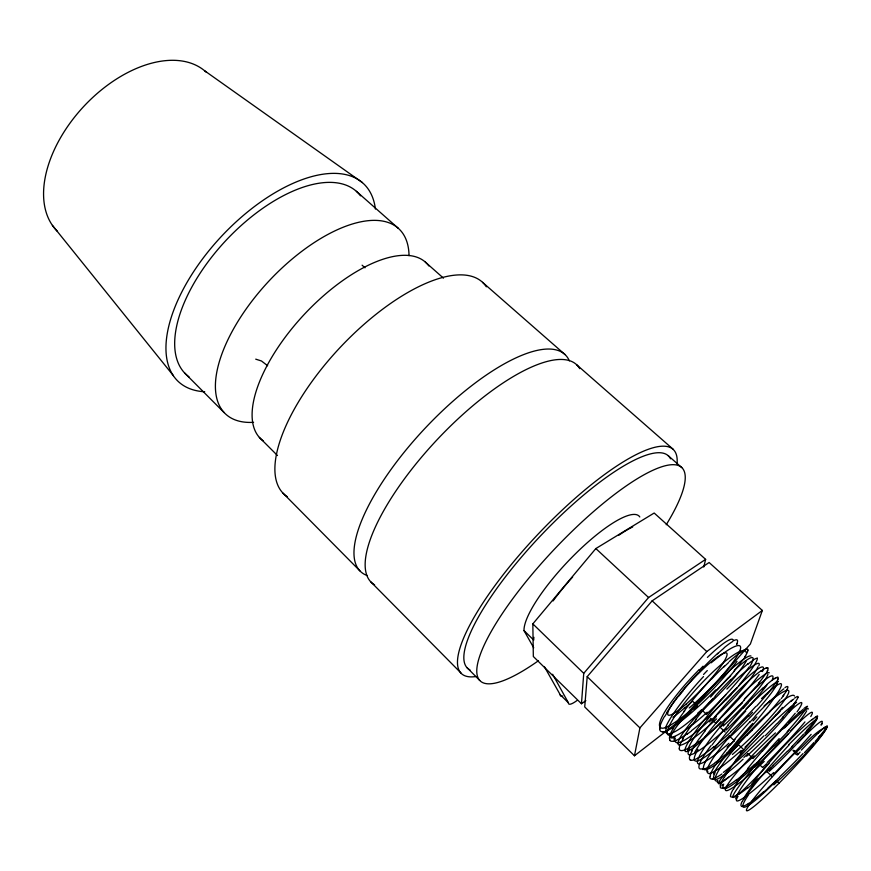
<?xml version="1.0" encoding="UTF-8"?>
<svg xmlns="http://www.w3.org/2000/svg" width="871" height="871" viewBox="0 0 871 871"><rect width="100%" height="100%" fill="white"/><g stroke="black" fill="none" stroke-linecap="round" stroke-linejoin="round"><path stroke-width="1.31" d="M659.891 728.994L660.196 726.708M581.469 703.746L583.744 673.327L648.579 597.517L705.63 559.367L654.175 513.03L595.84 548.567L532.834 623.876L533.335 656.505L581.469 703.746L585.845 700.632M587.196 676.68L584.724 706.947L634.469 755.778L689.157 713.295L750.388 643.985L762.343 610.451L709.114 562.514L652.15 600.838L587.196 676.68L639.913 727.884L634.469 755.778M720.524 785.718L720.469 787.253M710.105 776.747L710.616 774.646M703.757 567.032L705.63 559.367M778.271 678.672L777.574 680.295M690.594 754.014L692.042 750.846M681.525 741.874L683.419 738.227M767.776 670.518L766.643 672.652M826.318 728.221L827.145 726.882L825.839 728.896M742.549 801.08L744.161 798.163M797.727 754.656A3.146 0.904 42.4 0 1 794.929 753.404L795.365 752.588L793.002 750.53A3.146 0.904 42.4 0 1 795.8 751.771A3.146 0.904 42.4 0 1 797.727 754.656L800.111 752.087M733.317 789.507L735.364 786.078M664.834 716.343L667.556 711.868M822.3 723.518L821.418 724.835M745.707 655.917L743.736 658.966M816.933 718.314L815.626 720.208M692.467 724.378L696.452 719.032M795.245 702.494L793.078 705.368M783.802 695.265L781.243 698.575M744.749 772.849L748.788 767.678M678.672 696.288L683.158 690.649M730.334 745.021L734.928 739.392M723.474 730.747L728.276 725.01M710.388 701.961L715.429 696.234M639.913 727.884L706.784 651.562L762.343 610.451M770.726 710.878L766.458 715.559M749.844 722.255L754.907 716.757M697.9 673.631L702.951 668.231M744.291 700.077L739.599 705.042M743.442 707.992L748.45 702.69M730.845 694.927L726 699.936M782.474 729.343L787.057 724.618M792.654 746.175L787.961 750.987M779.327 740.818L774.471 745.75M775.887 715.624L780.285 711.237M794.929 753.404C805.185 744.738 813.906 732.173 826.448 726.915M730.562 680.186L735.309 675.504M723.997 666.87L728.537 662.602M773.078 765.674L768.07 770.4M724.509 720.023L719.381 724.803M759.338 760.416L754.34 765.021M710.758 714.699L705.673 719.283M767.231 788.984L762.746 792.86M731.782 749.463L726.937 753.633M718.107 743.649L713.403 747.525M791.097 701.242L793.71 699.13M824.652 727.721L826.187 726.545M691.291 731.128L687.012 734.253M739.86 653.076L742.669 651.149M751.205 801.973L748.189 804.009M816.171 716.909L817.27 716.3M701.144 756.453L697.867 758.358M774.82 678.651L776.605 677.66M726.316 786.916L723.997 787.961M766.132 668.231L767.471 667.817M676.517 740.415L673.98 741.275M714.253 778.63L712.315 779.131M664.856 731.662L662.722 731.967M255.726 359.157L261.496 360.997L267.647 365.755M204.696 70.823L362.423 182.605M482.567 282.335L565.029 354.551M576.667 364.753L673.37 449.447M668.297 455.74L681.753 467.564M356.37 191.304L398.385 228.387M425.309 262.073L443.459 278.143M362.107 265.187L364.993 267.8M595.84 548.567L648.579 597.517M652.15 600.838L706.784 651.562M692.445 701.046L697.497 705.848A57.007 9.233 -44.5 0 1 693.773 709.038M701.569 709.691L706.653 714.514M710.736 718.39L715.853 723.235M719.969 727.133L725.108 732.01M729.245 735.93L734.416 740.829M738.575 744.77L743.78 749.691M747.96 753.655L753.186 758.619M757.389 762.604L762.658 767.591M766.883 771.586L772.174 776.605M776.431 780.634L779.088 783.16M532.834 623.876L583.744 673.327M639.793 516.949A82.331 20.447 -46.6 0 0 576.275 552.987A82.331 20.447 -46.6 0 0 524.004 630.593L533.716 640.065A82.593 19.848 -46.6 0 1 533.923 637.322M544.299 666.533L560.205 694.71L568.404 702.788A23.158 4.682 -46 0 0 576.918 700.589M259.351 437.405L277.479 455.533M184.598 372.94L224.119 412.582M467.096 667.73L479.703 680.414M282.977 493.117L359.952 570.897M370.828 581.882L461.097 673.109M52.423 225.382L173.383 375.651M524.004 630.593L533.716 647.795M552.628 674.263L568.404 702.788M748.091 650.06L747.656 649.341A60.164 6.826 -47.3 0 0 743.213 650.495M669.81 739.969L669.647 738.227M253.581 422.326A126.818 59.174 -46.9 0 1 268.66 281.344A126.818 59.174 -46.9 0 1 409.032 255.649M189.072 376.914A125.032 62.451 -46.9 0 1 227.015 239.307A125.032 62.451 -46.9 0 1 360.529 195.833M57.464 231.359A108.951 66.729 -47.2 0 1 84.052 106.12A108.951 66.729 -47.2 0 1 206.492 72.402M204.718 391.754A135.517 67.72 -46.9 0 1 221.441 236.368A135.517 67.72 -46.9 0 1 375.412 209.04M475.806 676.549A154.189 40.055 -46.6 0 1 538.714 533.498A154.189 40.055 -46.6 0 1 677.039 463.905M374.606 584.866A149.616 50.159 -46.7 0 1 438.701 438.015A149.616 50.159 -46.7 0 1 579.748 368.662M367.366 575.622A149.061 51.335 -46.7 0 1 425.298 428.031A149.061 51.335 -46.7 0 1 569.362 360.834M287.365 496.742A145.163 59.337 -46.8 0 1 341.182 346.342A145.163 59.337 -46.8 0 1 486.345 286.82M263.162 440.802A120.753 53.316 -46.9 0 1 305.427 313.179A120.753 53.316 -46.9 0 1 428.848 265.949M827.145 726.882A58.39 4.823 -46.5 0 1 782.3 779.904A58.39 4.823 -46.5 0 1 747.013 808.44A58.39 4.823 -46.5 0 1 795.365 752.588M776.388 780.732A58.39 6.968 -47.4 0 1 748.124 795.354M826.252 728.515A58.455 5.498 -44.4 0 1 773.796 784.88M801.364 750.138A58.444 3.876 -48.4 0 1 818.533 732.751M818.424 732.968A59.01 3.103 -47.8 0 1 825.577 726.675M826.808 725.891A58.923 2.7 -46.8 0 1 826.361 727.764M825.066 729.506A59.065 2.82 -45.8 0 1 818.413 737.519M819.872 736.126A57.976 3.157 -45.1 0 1 815.158 741.439M813.906 742.517A59.032 3.419 -44.9 0 1 804.466 752.642M803.029 753.557A58.586 3.974 -44.5 0 1 779.926 776.627M779.491 777.422A59.184 5.498 -44.4 0 1 767.884 788.059M763.41 791.935A59.228 6.5 -44.8 0 1 751.923 801.146M748.788 803.312A59.163 7.142 -45.7 0 1 742.419 806.361M742.277 806.513A58.172 7.186 -46.3 0 1 741.395 806.154A59.228 7.327 -46.7 0 1 742.027 801.592M743.431 798.859A59.326 7.001 -47.7 0 1 751.455 786.97M752.109 786.426A58.237 6.326 -48.2 0 1 757.835 778.99M751.608 784.346A58.945 6.239 -48.4 0 1 812.469 719.261M812.164 719.751A59.435 3.495 -47.6 0 1 816.737 716.278M817.488 716.071A59.5 3.19 -46.6 0 1 815.975 719.304M814.363 721.428A59.435 3.408 -45.6 0 1 806.764 730.529M808.038 729.365A58.433 3.724 -45.1 0 1 804.662 733.186M803.585 734.068A59.576 4.105 -44.8 0 1 791.674 746.806M787.319 751.27A59.566 5.117 -44.4 0 1 773.154 765.25M768.298 769.822A59.674 6.239 -44.4 0 1 754.406 782.278M753.883 782.975A58.553 6.837 -44.8 0 1 747.558 788.168M748.058 787.515A59.609 7.186 -45 0 1 739.261 793.993M740.078 792.98A59.152 7.556 -45.5 0 1 730.399 795.92M730.595 795.735A59.729 7.839 -46.9 0 1 732.707 790.073M734.58 786.807A59.761 7.404 -47.9 0 1 743.921 773.481M747.928 768.298A59.696 6.565 -48.5 0 1 762.397 750.944M762.637 750.987A58.738 5.825 -48.6 0 1 767.678 745.26M767.612 744.999A59.761 5.542 -48.6 0 1 783.094 728.308M788.092 723.18A59.881 4.584 -48.2 0 1 799.785 711.988M799.034 712.935A58.771 3.952 -47.7 0 1 803.236 709.288M804.031 708.395A59.794 3.909 -47.5 0 1 807.559 706.272M806.829 707.056A59.446 3.734 -46.8 0 1 787.264 731.705M789.3 729.898A60.012 4.812 -44.7 0 1 778.62 741.177M774.025 745.816A60.066 5.879 -44.4 0 1 759.545 759.871M754.667 764.357A59.968 6.968 -44.5 0 1 741.003 776.203M740.492 776.867A58.945 7.425 -44.9 0 1 736.387 780.1M736.855 779.48A60.088 7.872 -45.2 0 1 726.806 786.361M724.345 787.558A60.045 8.351 -46.1 0 1 720.371 787.362M720.241 786.001A60.132 8.329 -47.1 0 1 723.747 777.977M724.247 777.531A59.054 7.817 -47.8 0 1 728.156 771.477M727.514 772.044A60.066 7.785 -48 0 1 736.67 759.599M735.364 760.612A59.62 7.218 -48.4 0 1 764.161 727.067M764.052 727.59A60.186 5.857 -48.6 0 1 776.584 714.525M781.331 709.832A60.23 4.943 -48.1 0 1 792 700.153M794.581 698.128A60.164 4.344 -47.3 0 1 798.032 696.713A59.174 4.148 -46.6 0 1 798.195 697.301M797.912 697.584A60.241 4.257 -46.2 0 1 794.156 703.55M791.881 706.446A60.36 4.682 -45.3 0 1 782.365 717.628M783.312 716.866A59.195 5.182 -44.7 0 1 777.215 723.572M776.507 724.03A60.273 5.52 -44.6 0 1 765.315 735.701M763.889 735.832A59.881 6.195 -44.4 0 1 723.365 772.392M721.972 773.96A60.415 8.547 -45.3 0 1 714.612 778.217M712.543 778.881A60.437 8.928 -46.3 0 1 709.876 776.965M710.224 775.038A60.328 8.775 -47.3 0 1 715.156 765.359M715.679 764.901A59.337 8.285 -47.9 0 1 718.586 760.546M717.954 761.08A60.426 8.166 -48.2 0 1 729.691 745.391M734.34 739.653A60.393 7.218 -48.6 0 1 749.855 721.83M755.201 716.027A60.48 6.184 -48.5 0 1 769.899 701.068M769.354 701.874A59.402 5.389 -48.1 0 1 775.473 696.103M776.246 695.112A60.415 5.302 -48 0 1 783.856 688.819M784.989 687.557A59.957 4.91 -47.4 0 1 786.404 690.659M787.123 689.897A60.545 4.823 -46 0 1 782.713 696.277M780.1 699.555A60.589 5.346 -45.1 0 1 769.703 711.64M765.631 716.06A60.513 6.249 -44.5 0 1 751.804 730.344M752.032 730.388A59.468 6.816 -44.4 0 1 746.991 735.32M746.915 735.124A60.567 7.371 -44.4 0 1 732.163 748.777M727.372 752.914A60.654 8.427 -44.7 0 1 714.536 763.029M714.1 763.584A59.468 8.852 -45.3 0 1 708.863 766.992M709.234 766.545A60.535 9.167 -45.5 0 1 702.755 769.529M703.757 768.342A60.132 9.374 -46.1 0 1 711.008 745.62M712.043 744.966A60.611 8.514 -48.3 0 1 722.941 730.965M727.84 725.075A60.632 7.534 -48.6 0 1 743.594 707.415M748.886 701.83A60.535 6.489 -48.5 0 1 762.942 688.057M762.397 688.83A59.544 5.836 -48.1 0 1 766.284 685.314M767.003 684.399A60.643 5.683 -47.8 0 1 775.353 678.03M776.976 677.246A60.6 5.28 -46.9 0 1 777.868 679.086M776.932 680.915A60.687 5.4 -45.9 0 1 770.922 689.462M771.739 688.732A59.555 5.694 -45.2 0 1 767.144 694.416M766.349 695.047A60.622 5.999 -45 0 1 756.768 705.913M755.897 706.37A60.143 6.641 -44.6 0 1 730.889 731.607M730.725 732.086A60.709 8.111 -44.4 0 1 718.531 742.952M713.872 746.806A60.72 9.113 -44.9 0 1 701.656 755.821M698.302 757.835A60.6 9.755 -45.7 0 1 691.28 760.263M691.182 760.372A59.587 9.755 -46.4 0 1 690.061 759.795M690.061 759.795A60.632 9.94 -46.8 0 1 690.191 754.406M691.487 751.357A60.698 9.614 -47.7 0 1 699.206 738.684M699.718 738.292A59.566 8.884 -48.3 0 1 705.39 730.529M704.846 730.889A60.578 8.819 -48.4 0 1 716.43 716.419M714.753 716.887A60.175 8.177 -48.6 0 1 761.483 670.518M760.949 671.269A60.654 6.064 -47.7 0 1 766.48 667.828M767.623 667.654A60.687 5.77 -46.7 0 1 767.242 671.051M765.914 673.327A60.578 5.977 -45.7 0 1 758.848 683.016M759.61 682.363A59.522 6.239 -45.1 0 1 756.322 686.402M755.603 686.936A60.665 6.674 -44.8 0 1 743.616 700.426M739.087 705.183A60.611 7.687 -44.4 0 1 724.498 719.675M719.49 724.334A60.676 8.808 -44.5 0 1 705.02 736.866M704.672 737.399A59.511 9.363 -44.9 0 1 698.041 742.506M698.4 741.983A60.567 9.744 -45 0 1 689.07 748.145M689.571 747.503A60.066 10.136 -45.7 0 1 679.206 748.755M679.347 748.625A60.6 10.398 -47 0 1 681.046 742.31M682.81 738.76A60.589 9.951 -47.9 0 1 691.814 724.824M695.787 719.435A60.469 9.102 -48.5 0 1 710.105 701.874M715.309 695.94A60.502 8.079 -48.6 0 1 730.932 679.424M735.919 674.535A60.567 7.131 -48.3 0 1 748.243 663.615M747.754 664.257A59.424 6.456 -47.7 0 1 752.326 660.817M752.805 660.24A60.437 6.445 -47.5 0 1 757.247 658.258M757.302 658.215A60.012 6.249 -46.9 0 1 739.719 684.399M741.036 683.365A60.513 7.338 -44.7 0 1 730.323 695.112M725.641 699.936A60.513 8.394 -44.4 0 1 710.856 714.264M705.869 718.749A60.371 9.461 -44.6 0 1 691.748 730.464M687.469 733.611A60.426 10.354 -45.2 0 1 676.876 739.991M674.252 740.971A60.339 10.822 -46.1 0 1 669.723 740.056M669.429 738.445A60.371 10.79 -47.2 0 1 672.423 729.735M672.815 729.397A59.272 10.234 -47.9 0 1 676.484 723.082M675.983 723.485A60.262 10.245 -48.1 0 1 684.802 710.736M683.975 711.28A59.772 9.559 -48.5 0 1 711.836 678.455M711.803 678.836A60.284 8.34 -48.6 0 1 724.443 666.086M729.169 661.644A60.273 7.425 -48.1 0 1 740.437 652.346M747.895 650.256A60.186 6.728 -46.3 0 1 745.021 656.549M742.941 659.641A60.251 7.153 -45.3 0 1 733.905 671.269M734.547 670.812A59.043 7.589 -44.8 0 1 728.624 677.682M728.091 677.965A60.099 7.97 -44.6 0 1 716.953 689.919M715.722 689.876A59.631 8.601 -44.4 0 1 673.784 726.512M672.848 727.612A60.077 10.909 -45.4 0 1 665.128 731.346M662.896 731.771A60.055 11.279 -46.4 0 1 659.717 729.158M659.891 727.002A59.892 11.116 -47.4 0 1 664.279 716.789M666.925 712.369A59.947 10.517 -48.2 0 1 678.15 696.528M682.69 690.79A59.859 9.57 -48.6 0 1 697.856 673.272M703.093 667.676A59.892 8.568 -48.6 0 1 717.824 653.261M717.475 653.849A58.793 7.741 -48.2 0 1 723.747 648.351M724.237 647.676A59.772 7.697 -48 0 1 732.337 641.753M732.979 641.012A59.282 7.251 -47.4 0 1 736.866 643.789M737.225 643.408A59.794 7.218 -46.1 0 1 736.757 644.486M773.622 772.621A58.335 5.923 -44.4 0 1 738.064 796.257M811.151 734.362A58.368 3.049 -45.8 0 1 773.775 773.992M735.734 798.859A58.259 7.208 -47.6 0 1 788.309 733.698M790.922 730.508A58.226 4.562 -48.4 0 1 810.77 716.539M804.946 721.907A58.205 3.528 -45.7 0 1 767.231 762.528M766.687 763.725A58.194 6.032 -44.4 0 1 762.735 767.405M764.205 761.396A58.139 6.445 -44.5 0 1 725.804 788.026A58.139 6.445 -44.5 0 1 775.44 732.892M770.693 768.135A58.27 5.988 -44.4 0 1 766.796 771.771M769.017 763.432A58.194 4.562 -48.4 0 1 733.077 795.593A58.194 4.562 -48.4 0 1 779.197 738.575M816.987 718.793A58.281 5.64 -44.4 0 1 769.191 771.39M788.571 744.857A58.313 3.125 -46 0 1 816.856 718.782M743.867 799.175A58.335 4.355 -48.5 0 1 789.05 744.945M788.603 712.326A58.052 4.812 -48.3 0 1 796.998 711.934M795.223 713.273A58.03 4.039 -45.6 0 1 753.753 757.694M754.134 755.843A57.998 6.837 -44.5 0 1 717.29 781.995M806.698 710.758A58.117 6.293 -44.4 0 1 754.602 767.395M784.444 728.004A58.139 3.724 -45.7 0 1 808.059 709.223M794.298 704.911A57.932 6.837 -44.4 0 1 746.687 756.224M747.884 753.829A57.922 7.088 -44.5 0 1 743.91 757.422M728.624 777.117A57.998 4.181 -45.5 0 1 737.41 759.327A57.998 4.181 -45.5 0 1 796.562 702.32M722.037 785.707A58.03 8.024 -47.1 0 1 722.32 784.292M756.932 763.78A58.052 8.035 -46.8 0 1 723.703 784.096M717.606 781.701A57.954 8.253 -46.9 0 1 717.791 780.307M717.247 780.949A57.911 8.296 -47.2 0 1 746.229 735.244A57.911 8.296 -47.2 0 1 794.45 696.027M782.496 707.404A57.856 4.638 -45.4 0 1 744.955 747.274M743.845 749.539A57.845 7.131 -44.5 0 1 740.078 752.947M741.188 750.443A57.824 7.404 -44.5 0 1 707.818 771.227M707.023 772.076A57.769 8.645 -47.2 0 1 748.635 715.81M748.548 716.572A57.736 6.282 -48.6 0 1 752.533 712.304M761.515 698.586A57.704 6.119 -48.5 0 1 777.291 693.392A57.704 6.119 -48.5 0 1 726.61 753.393M734.525 740.524A57.671 7.599 -44.5 0 1 727.067 747.155M764.107 705.946A57.791 7.153 -44.4 0 1 785.718 698.292A57.791 7.153 -44.4 0 1 732.38 754.504M738.456 745.075A57.747 7.697 -44.6 0 1 730.617 752.021M753.077 720.905A57.813 5.934 -48.5 0 1 756.834 716.887M713.48 773.949A57.834 6.173 -48.6 0 1 752.718 723.387M743.137 759.131A57.889 8.427 -47 0 1 715.156 772.523M728.918 743.279A57.638 8.1 -44.7 0 1 697.584 761.134M697.529 761.308A57.595 9.015 -47.4 0 1 742.538 702.679M744.585 698.803A57.551 6.478 -48.5 0 1 772.403 679.315M773.089 678.596A57.54 5.182 -46.1 0 1 772.337 680.088M767.122 684.791A57.519 5.324 -45.8 0 1 725.881 730.268M725.913 728.733A57.486 8.1 -44.5 0 1 689.549 748.94M777.095 683.593A57.606 7.676 -44.4 0 1 727.927 738.837M729.223 736.006A57.54 9.113 -47.5 0 1 697.987 749.387M777.64 682.341A57.617 5.019 -45.9 0 1 776.986 683.681M746.175 708.798A57.638 4.91 -46.2 0 1 778.467 681.46M705.26 761.94A57.671 6.402 -48.6 0 1 745.739 711.084M730.791 751.76A57.704 8.786 -47.3 0 1 705.216 762.136M687.513 751.096A57.421 9.341 -47.6 0 1 737.302 687.567M738.477 685.967A57.388 6.772 -48.5 0 1 762.419 671.563M759.185 674.47A57.355 5.759 -45.8 0 1 720.056 718.651M719.838 719.479A57.344 8.198 -44.4 0 1 715.897 723.104M716.659 718.902A57.301 8.558 -44.5 0 1 678.041 743.932A57.301 8.558 -44.5 0 1 712.783 698.956M723.779 723.725A57.421 8.155 -44.5 0 1 719.914 727.274M720.927 721.634A57.355 7.186 -48.6 0 1 685.009 749.517A57.355 7.186 -48.6 0 1 725.739 694.927M767.95 674.306A57.442 7.817 -44.4 0 1 723.159 726.076M739.348 696.506A57.475 5.378 -46 0 1 769.256 672.837M694.829 752.13A57.486 6.576 -48.5 0 1 739.501 696.844M710.594 697.072A57.236 7.97 -48.6 0 1 730.66 675.929M734.656 670.006A57.214 6.99 -48.3 0 1 750.029 666.348M749.071 667.012A57.192 6.239 -45.7 0 1 706.969 713.85M707.176 712.217A57.159 8.96 -44.5 0 1 669.581 735.821M757.933 666.816A57.268 8.438 -44.4 0 1 709.255 721.885M734.416 681.274A57.29 5.945 -45.7 0 1 758.837 665.825M726.871 689.113A57.312 6.87 -48.4 0 1 734.275 681.568M746.262 661.035A57.094 8.95 -44.5 0 1 700.861 711.683M701.525 709.832A57.083 9.2 -44.5 0 1 697.562 713.327M675.395 736.659A57.159 6.38 -45.6 0 1 698.912 700.458A57.159 6.38 -45.6 0 1 751.009 656.059M674.11 739.501A57.192 10.114 -47.1 0 1 674.23 737.977M710.453 719.359A57.214 10.125 -46.8 0 1 675.297 738.368M669.832 735.592A57.127 10.332 -47 0 1 669.875 734.057M668.797 735.266A57.072 10.376 -47.2 0 1 700.785 684.16A57.072 10.376 -47.2 0 1 746.262 652.782M736.986 661.361A57.018 6.805 -45.4 0 1 698.139 704.008M694.492 706.969A56.996 9.494 -44.6 0 1 660.251 725.184M659.532 725.935A56.931 10.702 -47.3 0 1 699.119 669.69M699.119 670.332A56.909 8.405 -48.6 0 1 703.06 666.184M733.088 639.717A56.876 8.242 -48.5 0 1 733.371 640.392M707.394 657.42A56.876 8.242 -48.5 0 1 732.533 639.303M711.172 662.831A56.963 9.254 -44.5 0 1 739.12 652.477A56.963 9.254 -44.5 0 1 689.201 707.992M692.38 701.307A56.92 9.777 -44.6 0 1 684.562 708.036M703.561 674.492A56.985 8.068 -48.6 0 1 707.306 670.55M665.4 728.2A57.007 8.307 -48.6 0 1 703.507 676.56M697.072 714.71A57.051 10.496 -47 0 1 666.685 727.122M684.682 707.818A56.876 10.833 -47.3 0 1 672.978 717.366M798.065 742.832A58.401 4.301 -48.5 0 1 820.939 724.977M538.43 660.741A146.753 36.528 -46.6 0 1 488.794 635.895A146.753 36.528 -46.6 0 1 635.384 479.888A146.753 36.528 -46.6 0 1 666.228 524.734M470.002 669.941A146.143 37.91 -46.6 0 1 541.512 534.838A146.143 37.91 -46.6 0 1 670.528 458.799M553.063 600.946A82.593 19.848 -46.6 0 1 572.639 577.048M618.671 535.327A82.593 19.848 -46.6 0 1 632.694 526.944M562.753 696.038A23.103 4.823 -46 0 1 560.205 694.71M685.869 704.323A42.614 6.62 -46.5 0 0 726.839 653.304A42.614 6.62 -46.5 0 0 679.38 694.525A42.614 6.62 -46.5 0 0 685.869 704.323"/></g></svg>
